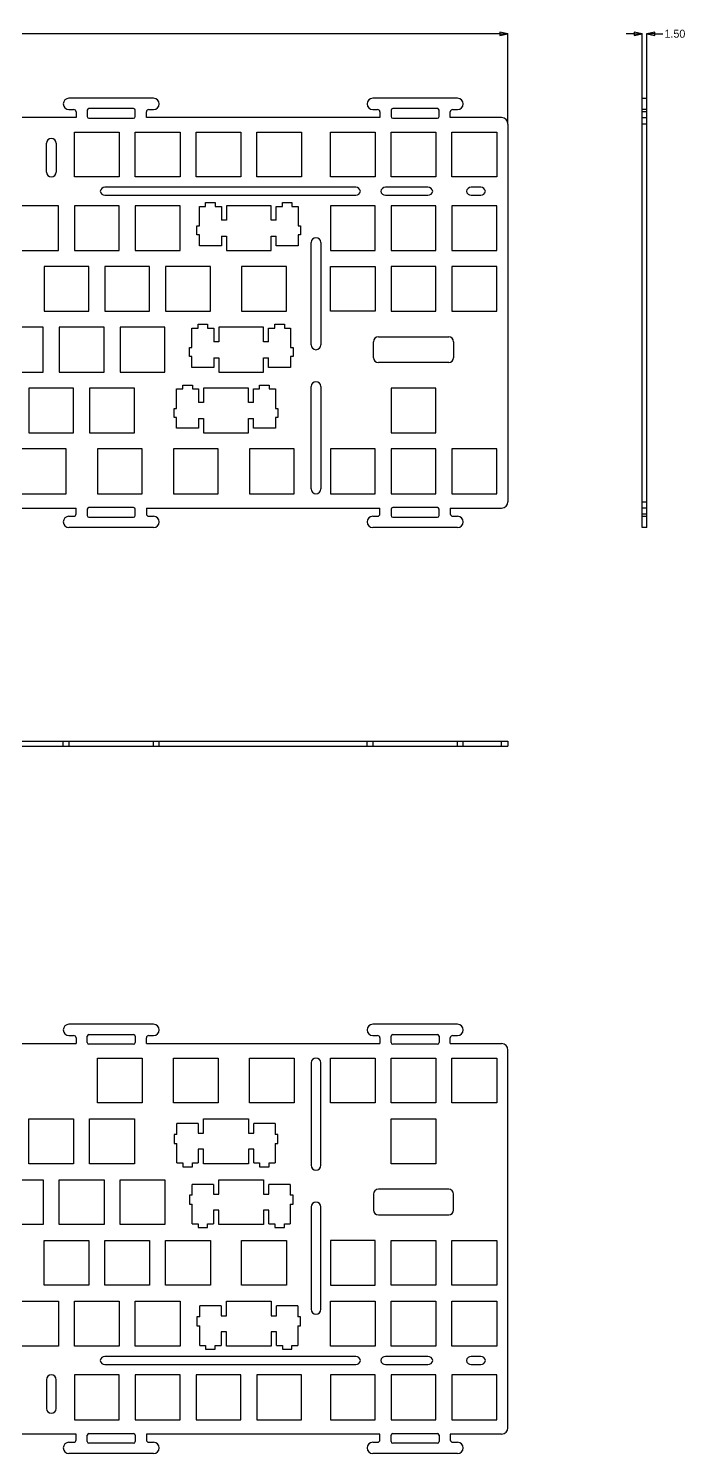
# Model space of a CAD drawing. Header units: millimetres. Extents: x -75 to 374, y -232 to 213.
# Drawn here: x 168.7 to 374.1, y -231.8 to 213.4 of the extents above; entities that cross this region are included whole.
import ezdxf

# ---------------------------------------------------------------- set-up
doc = ezdxf.new("R2010")
doc.units = ezdxf.units.MM
doc.header["$LTSCALE"] = 16.335
doc.header["$PDMODE"] = 3
doc.header["$PDSIZE"] = 0.3125
doc.layers.get('0').update_dxf_attribs({"linetype": 'CONTINUOUS'})
doc.layers.get('Defpoints').update_dxf_attribs({"linetype": 'CONTINUOUS'})
doc.dimstyles.get("Standard").update_dxf_attribs({"dimtxt": 2.5, "dimasz": 2.5, "dimexe": 0.125, "dimexo": 0.0625, "dimtad": 1, "dimdsep": 46, "dimtxsty": 'Standard', "dimblk": 'CLOSED', "dimblk1": 'CLOSED', "dimblk2": 'CLOSED', "dimcen": 0.09, "dimazin": 2, "dimtp": 0.01, "dimtm": 0.01, "dimtfac": 1, "dimtofl": 0, "dimtmove": 0, "dimatfit": 3, "dimldrblk": 'CLOSED', "dimfxl": 1, "dimtolj": 1, "dimarcsym": 0})

# ---------------------------------------------------------------- blocks, each defined once
blk = doc.blocks.new('_CLOSED')
at = {"color": 0, "linetype": 'ByBlock'}
for p, q in [((0, 0), (-1, 0.2)), ((-1, 0.2), (-1, -0.2)), ((-1, -0.2), (0, 0)), ((-1, 0), (0, 0))]:
    blk.add_line(p, q, dxfattribs=at)
blk = doc.blocks.new('*D1')
at = {"color": 0, "lineweight": -2}
for p, q in [((-29.42, 183.64), (-29.42, 211.92)), ((-26.92, 211.79), (138.13, 211.79)), ((316.08, 211.79), (151.04, 211.79)), ((318.58, 183.64), (318.58, 211.92))]:
    blk.add_line(p, q, dxfattribs=at)
at = {"layer": 'Defpoints', "color": 0}
for p in [(318.58, 211.79), (-29.42, 183.58), (318.58, 183.58)]:
    blk.add_point(p, dxfattribs=at)
at = {"color": 0, "lineweight": -2, "xscale": 2.5, "yscale": 2.5, "zscale": 2.5, "rotation": 180}
blk.add_blockref('_CLOSED', (-29.42, 211.79), dxfattribs=at)
at = {"color": 0, "lineweight": -2, "xscale": 2.5, "yscale": 2.5, "zscale": 2.5}
blk.add_blockref('_CLOSED', (318.58, 211.79), dxfattribs=at)
at = {"color": 0, "insert": (144.58, 211.79), "char_height": 2.5, "attachment_point": 5}
blk.add_mtext('\\A1;348.00', dxfattribs=at)
blk = doc.blocks.new('*D3')
at = {"color": 0, "lineweight": -2}
for p, q in [((358.04, 211.79), (355.54, 211.79)), ((360.54, 191.69), (360.54, 211.92)), ((362.04, 191.69), (362.04, 211.92)), ((364.54, 211.79), (367.04, 211.79))]:
    blk.add_line(p, q, dxfattribs=at)
at = {"layer": 'Defpoints', "color": 0}
for p in [(362.04, 211.79), (360.54, 191.63), (362.04, 191.63)]:
    blk.add_point(p, dxfattribs=at)
at = {"color": 0, "lineweight": -2, "xscale": 2.5, "yscale": 2.5, "zscale": 2.5}
blk.add_blockref('_CLOSED', (360.54, 211.79), dxfattribs=at)
at = {"color": 0, "lineweight": -2, "xscale": 2.5, "yscale": 2.5, "zscale": 2.5, "rotation": 180}
blk.add_blockref('_CLOSED', (362.04, 211.79), dxfattribs=at)
at = {"color": 0, "insert": (370.79, 211.79), "char_height": 2.5, "attachment_point": 5}
blk.add_mtext('\\A1;1.50', dxfattribs=at)

msp = doc.modelspace()

# ---------------------------------------------------------------- linework, layer by layer
at = {"color": 7, "linetype": 'Continuous'}
for p, q in [((207.834, 191.628), (181.334, 191.628)), ((302.834, 191.628), (276.334, 191.628)), ((360.542, 57.528), (360.542, 191.628)), ((360.542, 191.628), (362.042, 191.628)), ((362.042, 57.528), (362.042, 191.628)), ((181.334, 188.128), (182.834, 188.128)), ((183.584, 187.378), (183.584, 185.578)), ((187.084, 187.928), (187.084, 185.928)), ((201.584, 188.428), (187.584, 188.428)), ((202.084, 185.928), (202.084, 187.928)), ((205.584, 185.578), (205.584, 187.378)), ((206.334, 188.128), (207.834, 188.128)), ((276.334, 188.128), (277.834, 188.128)), ((278.584, 187.378), (278.584, 185.578)), ((282.084, 187.928), (282.084, 185.928)), ((296.584, 188.428), (282.584, 188.428)), ((297.084, 185.928), (297.084, 187.928)), ((300.584, 185.578), (300.584, 187.378)), ((301.334, 188.128), (302.834, 188.128)), ((362.042, 188.128), (360.542, 188.128)), ((362.042, 187.378), (360.542, 187.378)), ((183.584, 185.578), (110.584, 185.578)), ((187.584, 185.428), (201.584, 185.428)), ((278.584, 185.578), (205.584, 185.578)), ((282.584, 185.428), (296.584, 185.428)), ((316.584, 185.578), (300.584, 185.578)), ((318.584, 183.578), (318.584, 65.578)), ((360.542, 185.578), (362.042, 185.578)), ((362.042, 183.578), (360.542, 183.578)), ((183.084, 167.078), (183.084, 181.078)), ((183.084, 181.078), (197.084, 181.078)), ((197.084, 181.078), (197.084, 167.078)), ((202.084, 167.078), (202.084, 181.078)), ((202.084, 181.078), (216.084, 181.078)), ((216.084, 181.078), (216.084, 167.078)), ((221.084, 181.078), (235.084, 181.078)), ((221.084, 167.078), (221.084, 181.078)), ((235.084, 181.078), (235.084, 167.078)), ((240.084, 181.078), (254.084, 181.078)), ((240.084, 167.078), (240.084, 181.078)), ((254.084, 181.078), (254.084, 167.078)), ((263.084, 181.078), (277.084, 181.078)), ((263.084, 167.078), (263.084, 181.078)), ((277.084, 181.078), (277.084, 167.078)), ((282.084, 181.078), (296.084, 181.078)), ((282.084, 167.078), (282.084, 181.078)), ((296.084, 181.078), (296.084, 167.078)), ((301.084, 181.078), (315.084, 181.078)), ((301.084, 167.078), (301.084, 181.078)), ((315.084, 181.078), (315.084, 167.078)), ((174.334, 168.578), (174.334, 177.578)), ((177.334, 177.578), (177.334, 168.578)), ((197.084, 167.078), (183.084, 167.078)), ((216.084, 167.078), (202.084, 167.078)), ((235.084, 167.078), (221.084, 167.078)), ((254.084, 167.078), (240.084, 167.078)), ((277.084, 167.078), (263.084, 167.078)), ((296.084, 167.078), (282.084, 167.078)), ((315.084, 167.078), (301.084, 167.078)), ((178.084, 158.078), (164.084, 158.078)), ((178.084, 144.078), (178.084, 158.078)), ((183.084, 158.078), (183.084, 144.078)), ((197.084, 158.078), (183.084, 158.078)), ((197.084, 144.078), (197.084, 158.078)), ((216.084, 158.078), (202.084, 158.078)), ((202.084, 158.078), (202.084, 144.078)), ((216.084, 144.078), (216.084, 158.078)), ((222.159, 157.838), (224.084, 157.838)), ((222.159, 151.738), (222.159, 157.838)), ((224.084, 159.038), (227.084, 159.038)), ((224.084, 157.838), (224.084, 159.038)), ((227.084, 159.038), (227.084, 157.838)), ((227.084, 157.838), (229.009, 157.838)), ((229.009, 157.838), (229.009, 153.578)), ((244.584, 158.078), (230.584, 158.078)), ((230.584, 158.078), (230.584, 153.578)), ((244.584, 153.578), (244.584, 158.078)), ((246.159, 157.838), (248.084, 157.838)), ((246.159, 153.578), (246.159, 157.838)), ((248.084, 159.038), (251.084, 159.038)), ((248.084, 157.838), (248.084, 159.038)), ((251.084, 159.038), (251.084, 157.838)), ((251.084, 157.838), (253.009, 157.838)), ((253.009, 157.838), (253.009, 151.738)), ((277.084, 158.078), (263.084, 158.078)), ((263.084, 158.078), (263.084, 144.078)), ((277.084, 144.078), (277.084, 158.078)), ((296.084, 158.078), (282.084, 158.078)), ((282.084, 158.078), (282.084, 144.078)), ((296.084, 144.078), (296.084, 158.078)), ((315.084, 158.078), (301.084, 158.078)), ((301.084, 158.078), (301.084, 144.078)), ((315.084, 144.078), (315.084, 158.078)), ((221.384, 151.738), (222.159, 151.738)), ((221.384, 148.938), (221.384, 151.738)), ((230.584, 153.578), (229.009, 153.578)), ((246.159, 153.578), (244.584, 153.578)), ((253.009, 151.738), (253.784, 151.738)), ((253.784, 151.738), (253.784, 148.938)), ((222.159, 148.938), (221.384, 148.938)), ((222.159, 145.538), (222.159, 148.938)), ((229.009, 148.578), (230.584, 148.578)), ((229.009, 148.578), (229.009, 145.538)), ((230.584, 148.578), (230.584, 144.078)), ((244.584, 148.578), (246.159, 148.578)), ((244.584, 144.078), (244.584, 148.578)), ((246.159, 145.538), (246.159, 148.578)), ((253.784, 148.938), (253.009, 148.938)), ((253.009, 148.938), (253.009, 145.538)), ((164.084, 144.078), (178.084, 144.078)), ((183.084, 144.078), (197.084, 144.078)), ((202.084, 144.078), (216.084, 144.078)), ((229.009, 145.538), (222.159, 145.538)), ((230.584, 144.078), (244.584, 144.078)), ((253.009, 145.538), (246.159, 145.538)), ((257.084, 114.578), (257.084, 146.578)), ((260.084, 146.578), (260.084, 114.578)), ((263.084, 144.078), (277.084, 144.078)), ((282.084, 144.078), (296.084, 144.078)), ((301.084, 144.078), (315.084, 144.078)), ((187.584, 139.078), (173.584, 139.078)), ((173.584, 139.078), (173.584, 125.078)), ((187.584, 125.078), (187.584, 139.078)), ((206.584, 139.078), (192.584, 139.078)), ((192.584, 139.078), (192.584, 125.078)), ((206.584, 125.078), (206.584, 139.078)), ((225.584, 139.078), (211.584, 139.078)), ((211.584, 139.078), (211.584, 125.078)), ((225.584, 125.078), (225.584, 139.078)), ((249.334, 139.078), (235.334, 139.078)), ((235.334, 139.078), (235.334, 125.078)), ((249.334, 125.078), (249.334, 139.078)), ((263.084, 139.078), (277.084, 139.078)), ((263.084, 125.078), (263.084, 139.078)), ((277.084, 139.078), (277.084, 125.078)), ((296.084, 139.078), (282.084, 139.078)), ((282.084, 139.078), (282.084, 125.078)), ((296.084, 125.078), (296.084, 139.078)), ((315.084, 139.078), (301.084, 139.078)), ((301.084, 139.078), (301.084, 125.078)), ((315.084, 125.078), (315.084, 139.078)), ((173.584, 125.078), (187.584, 125.078)), ((192.584, 125.078), (206.584, 125.078)), ((211.584, 125.078), (225.584, 125.078)), ((235.334, 125.078), (249.334, 125.078)), ((277.084, 125.078), (263.084, 125.078)), ((282.084, 125.078), (296.084, 125.078)), ((301.084, 125.078), (315.084, 125.078)), ((221.704, 121.038), (224.704, 121.038)), ((221.704, 119.838), (221.704, 121.038)), ((224.704, 121.038), (224.704, 119.838)), ((245.704, 121.038), (248.704, 121.038)), ((245.704, 119.838), (245.704, 121.038)), ((248.704, 121.038), (248.704, 119.838)), ((173.334, 120.078), (159.334, 120.078)), ((173.334, 106.078), (173.334, 120.078)), ((192.334, 120.078), (178.334, 120.078)), ((178.334, 120.078), (178.334, 106.078)), ((192.334, 106.078), (192.334, 120.078)), ((211.334, 120.078), (197.334, 120.078)), ((197.334, 120.078), (197.334, 106.078)), ((211.334, 106.078), (211.334, 120.078)), ((219.779, 119.838), (221.704, 119.838)), ((219.779, 113.738), (219.779, 119.838)), ((224.704, 119.838), (226.629, 119.838)), ((226.629, 119.838), (226.629, 115.578)), ((242.204, 120.078), (228.204, 120.078)), ((228.204, 120.078), (228.204, 115.578)), ((242.204, 115.578), (242.204, 120.078)), ((243.779, 119.838), (245.704, 119.838)), ((243.779, 115.578), (243.779, 119.838)), ((248.704, 119.838), (250.629, 119.838)), ((250.629, 119.838), (250.629, 113.738)), ((278.084, 117.078), (300.084, 117.078)), ((219.004, 113.738), (219.779, 113.738)), ((219.004, 110.938), (219.004, 113.738)), ((228.204, 115.578), (226.629, 115.578)), ((243.779, 115.578), (242.204, 115.578)), ((250.629, 113.738), (251.404, 113.738)), ((251.404, 113.738), (251.404, 110.938)), ((276.584, 110.578), (276.584, 115.578)), ((301.584, 115.578), (301.584, 110.578)), ((219.779, 110.938), (219.004, 110.938)), ((219.779, 107.538), (219.779, 110.938)), ((226.629, 107.538), (219.779, 107.538)), ((226.629, 110.578), (228.204, 110.578)), ((226.629, 110.578), (226.629, 107.538)), ((228.204, 110.578), (228.204, 106.078)), ((242.204, 110.578), (243.779, 110.578)), ((242.204, 106.078), (242.204, 110.578)), ((243.779, 107.538), (243.779, 110.578)), ((250.629, 107.538), (243.779, 107.538)), ((251.404, 110.938), (250.629, 110.938)), ((250.629, 110.938), (250.629, 107.538)), ((300.084, 109.078), (278.084, 109.078)), ((159.334, 106.078), (173.334, 106.078)), ((178.334, 106.078), (192.334, 106.078)), ((197.334, 106.078), (211.334, 106.078)), ((228.204, 106.078), (242.204, 106.078)), ((182.834, 101.078), (168.834, 101.078)), ((168.834, 101.078), (168.834, 87.078)), ((182.834, 87.078), (182.834, 101.078)), ((201.834, 101.078), (187.834, 101.078)), ((187.834, 101.078), (187.834, 87.078)), ((201.834, 87.078), (201.834, 101.078)), ((215.029, 100.838), (216.954, 100.838)), ((215.029, 94.738), (215.029, 100.838)), ((216.954, 102.038), (219.954, 102.038)), ((216.954, 100.838), (216.954, 102.038)), ((219.954, 102.038), (219.954, 100.838)), ((219.954, 100.838), (221.879, 100.838)), ((221.879, 100.838), (221.879, 96.578)), ((237.454, 101.078), (223.454, 101.078)), ((223.454, 101.078), (223.454, 96.578)), ((237.454, 96.578), (237.454, 101.078)), ((239.029, 100.838), (240.954, 100.838)), ((239.029, 96.578), (239.029, 100.838)), ((240.954, 102.038), (243.954, 102.038)), ((240.954, 100.838), (240.954, 102.038)), ((243.954, 102.038), (243.954, 100.838)), ((243.954, 100.838), (245.879, 100.838)), ((245.879, 100.838), (245.879, 94.738)), ((257.084, 69.578), (257.084, 101.578)), ((260.084, 101.578), (260.084, 69.578)), ((296.084, 101.078), (282.084, 101.078)), ((282.084, 101.078), (282.084, 87.078)), ((296.084, 87.078), (296.084, 101.078)), ((214.254, 94.738), (215.029, 94.738)), ((214.254, 91.938), (214.254, 94.738)), ((223.454, 96.578), (221.879, 96.578)), ((239.029, 96.578), (237.454, 96.578)), ((245.879, 94.738), (246.654, 94.738)), ((246.654, 94.738), (246.654, 91.938)), ((215.029, 91.938), (214.254, 91.938)), ((215.029, 88.538), (215.029, 91.938)), ((221.879, 91.578), (223.454, 91.578)), ((221.879, 91.578), (221.879, 88.538)), ((223.454, 91.578), (223.454, 87.078)), ((237.454, 91.578), (239.029, 91.578)), ((237.454, 87.078), (237.454, 91.578)), ((239.029, 88.538), (239.029, 91.578)), ((246.654, 91.938), (245.879, 91.938)), ((245.879, 91.938), (245.879, 88.538)), ((168.834, 87.078), (182.834, 87.078)), ((187.834, 87.078), (201.834, 87.078)), ((221.879, 88.538), (215.029, 88.538)), ((223.454, 87.078), (237.454, 87.078)), ((245.879, 88.538), (239.029, 88.538)), ((282.084, 87.078), (296.084, 87.078)), ((180.534, 82.078), (166.534, 82.078)), ((180.534, 68.078), (180.534, 82.078)), ((204.284, 82.078), (190.284, 82.078)), ((190.284, 82.078), (190.284, 68.078)), ((204.284, 68.078), (204.284, 82.078)), ((228.034, 82.078), (214.034, 82.078)), ((214.034, 82.078), (214.034, 68.078)), ((228.034, 68.078), (228.034, 82.078)), ((251.784, 82.078), (237.784, 82.078)), ((237.784, 82.078), (237.784, 68.078)), ((251.784, 68.078), (251.784, 82.078)), ((277.084, 82.078), (263.084, 82.078)), ((263.084, 82.078), (263.084, 68.078)), ((277.084, 68.078), (277.084, 82.078)), ((296.084, 82.078), (282.084, 82.078)), ((282.084, 82.078), (282.084, 68.078)), ((296.084, 68.078), (296.084, 82.078)), ((315.084, 82.078), (301.084, 82.078)), ((301.084, 82.078), (301.084, 68.078)), ((315.084, 68.078), (315.084, 82.078)), ((166.534, 68.078), (180.534, 68.078)), ((190.284, 68.078), (204.284, 68.078)), ((214.034, 68.078), (228.034, 68.078)), ((237.784, 68.078), (251.784, 68.078)), ((263.084, 68.078), (277.084, 68.078)), ((282.084, 68.078), (296.084, 68.078)), ((301.084, 68.078), (315.084, 68.078)), ((110.584, 63.578), (183.584, 63.578)), ((183.584, 61.778), (183.584, 63.578)), ((187.084, 63.228), (187.084, 61.228)), ((201.584, 63.728), (187.584, 63.728)), ((202.084, 61.228), (202.084, 63.228)), ((205.584, 63.578), (278.584, 63.578)), ((205.584, 63.578), (205.584, 61.778)), ((278.584, 61.778), (278.584, 63.578)), ((282.084, 63.228), (282.084, 61.228)), ((296.584, 63.728), (282.584, 63.728)), ((297.084, 61.228), (297.084, 63.228)), ((300.584, 63.578), (316.584, 63.578)), ((300.584, 63.578), (300.584, 61.778)), ((360.542, 65.578), (362.042, 65.578)), ((362.042, 63.578), (360.542, 63.578)), ((181.334, 61.028), (182.834, 61.028)), ((187.584, 60.728), (201.584, 60.728)), ((206.334, 61.028), (207.834, 61.028)), ((276.334, 61.028), (277.834, 61.028)), ((282.584, 60.728), (296.584, 60.728)), ((301.334, 61.028), (302.834, 61.028)), ((360.542, 61.778), (362.042, 61.778)), ((360.542, 61.028), (362.042, 61.028)), ((207.834, 57.528), (181.334, 57.528)), ((302.834, 57.528), (276.334, 57.528)), ((362.042, 57.528), (360.542, 57.528)), ((-29.416, -9.258), (318.584, -9.258)), ((-29.416, -10.758), (318.584, -10.758)), ((179.584, -10.758), (179.584, -9.258)), ((181.334, -9.258), (181.334, -10.758)), ((207.834, -10.758), (207.834, -9.258)), ((209.584, -10.758), (209.584, -9.258)), ((274.584, -10.758), (274.584, -9.258)), ((276.334, -9.258), (276.334, -10.758)), ((302.834, -10.758), (302.834, -9.258)), ((304.584, -10.758), (304.584, -9.258)), ((316.584, -10.758), (316.584, -9.258)), ((318.584, -9.258), (318.584, -10.758)), ((207.834, -97.688), (181.334, -97.688)), ((302.834, -97.688), (276.334, -97.688)), ((181.334, -101.188), (182.834, -101.188)), ((183.584, -101.938), (183.584, -103.738)), ((187.084, -103.388), (187.084, -101.388)), ((187.584, -100.888), (201.584, -100.888)), ((202.084, -101.388), (202.084, -103.388)), ((205.584, -103.738), (205.584, -101.938)), ((206.334, -101.188), (207.834, -101.188)), ((276.334, -101.188), (277.834, -101.188)), ((278.584, -101.938), (278.584, -103.738)), ((282.084, -103.388), (282.084, -101.388)), ((282.584, -100.888), (296.584, -100.888)), ((297.084, -101.388), (297.084, -103.388)), ((300.584, -103.738), (300.584, -101.938)), ((301.334, -101.188), (302.834, -101.188)), ((110.584, -103.738), (183.584, -103.738)), ((201.584, -103.888), (187.584, -103.888)), ((205.584, -103.738), (278.584, -103.738)), ((296.584, -103.888), (282.584, -103.888)), ((300.584, -103.738), (316.584, -103.738)), ((318.584, -223.738), (318.584, -105.738)), ((190.284, -122.238), (190.284, -108.238)), ((190.284, -108.238), (204.284, -108.238)), ((204.284, -108.238), (204.284, -122.238)), ((214.034, -108.238), (228.034, -108.238)), ((214.034, -122.238), (214.034, -108.238)), ((228.034, -108.238), (228.034, -122.238)), ((237.784, -108.238), (251.784, -108.238)), ((237.784, -122.238), (237.784, -108.238)), ((251.784, -108.238), (251.784, -122.238)), ((257.084, -109.738), (257.084, -141.738)), ((260.084, -141.738), (260.084, -109.738)), ((263.084, -108.238), (277.084, -108.238)), ((263.084, -122.238), (263.084, -108.238)), ((277.084, -108.238), (277.084, -122.238)), ((282.084, -108.238), (296.084, -108.238)), ((282.084, -122.238), (282.084, -108.238)), ((296.084, -108.238), (296.084, -122.238)), ((301.084, -108.238), (315.084, -108.238)), ((301.084, -122.238), (301.084, -108.238)), ((315.084, -108.238), (315.084, -122.238)), ((204.284, -122.238), (190.284, -122.238)), ((228.034, -122.238), (214.034, -122.238)), ((251.784, -122.238), (237.784, -122.238)), ((277.084, -122.238), (263.084, -122.238)), ((296.084, -122.238), (282.084, -122.238)), ((315.084, -122.238), (301.084, -122.238)), ((168.834, -141.238), (168.834, -127.238)), ((168.834, -127.238), (182.834, -127.238)), ((182.834, -127.238), (182.834, -141.238)), ((187.834, -127.238), (201.834, -127.238)), ((187.834, -141.238), (187.834, -127.238)), ((201.834, -127.238), (201.834, -141.238)), ((215.029, -128.698), (215.029, -132.098)), ((221.779, -128.698), (215.129, -128.698)), ((221.879, -131.738), (221.879, -128.698)), ((223.454, -127.238), (237.454, -127.238)), ((223.454, -131.738), (223.454, -127.238)), ((237.454, -127.238), (237.454, -131.738)), ((239.029, -128.698), (239.029, -131.738)), ((245.779, -128.698), (239.129, -128.698)), ((245.879, -132.098), (245.879, -128.698)), ((282.084, -127.238), (296.084, -127.238)), ((282.084, -141.238), (282.084, -127.238)), ((296.084, -127.238), (296.084, -141.238)), ((215.129, -132.098), (214.254, -132.098)), ((214.254, -132.098), (214.254, -134.898)), ((221.779, -131.738), (223.454, -131.738)), ((237.454, -131.738), (239.129, -131.738)), ((246.654, -132.098), (245.779, -132.098)), ((246.654, -134.898), (246.654, -132.098)), ((214.254, -134.898), (215.129, -134.898)), ((215.029, -134.898), (215.029, -140.998)), ((223.454, -136.738), (221.779, -136.738)), ((221.879, -140.998), (221.879, -136.738)), ((223.454, -141.238), (223.454, -136.738)), ((239.129, -136.738), (237.454, -136.738)), ((237.454, -136.738), (237.454, -141.238)), ((239.029, -136.738), (239.029, -140.998)), ((245.779, -134.898), (246.654, -134.898)), ((245.879, -140.998), (245.879, -134.898)), ((182.834, -141.238), (168.834, -141.238)), ((201.834, -141.238), (187.834, -141.238)), ((215.129, -140.998), (216.954, -140.998)), ((216.954, -140.998), (216.954, -142.198)), ((216.954, -142.198), (219.954, -142.198)), ((219.954, -140.998), (221.779, -140.998)), ((219.954, -142.198), (219.954, -140.998)), ((237.454, -141.238), (223.454, -141.238)), ((239.129, -140.998), (240.954, -140.998)), ((240.954, -140.998), (240.954, -142.198)), ((240.954, -142.198), (243.954, -142.198)), ((243.954, -140.998), (245.779, -140.998)), ((243.954, -142.198), (243.954, -140.998)), ((296.084, -141.238), (282.084, -141.238)), ((159.334, -146.238), (173.334, -146.238)), ((173.334, -146.238), (173.334, -160.238)), ((178.334, -146.238), (192.334, -146.238)), ((178.334, -160.238), (178.334, -146.238)), ((192.334, -146.238), (192.334, -160.238)), ((197.334, -146.238), (211.334, -146.238)), ((197.334, -160.238), (197.334, -146.238)), ((211.334, -146.238), (211.334, -160.238)), ((228.204, -146.238), (242.204, -146.238)), ((228.204, -150.738), (228.204, -146.238)), ((242.204, -146.238), (242.204, -150.738)), ((219.879, -151.098), (219.004, -151.098)), ((219.004, -151.098), (219.004, -153.898)), ((219.779, -147.698), (219.779, -151.098)), ((226.529, -147.698), (219.879, -147.698)), ((226.529, -150.738), (228.204, -150.738)), ((226.629, -150.738), (226.629, -147.698)), ((242.204, -150.738), (243.879, -150.738)), ((243.779, -147.698), (243.779, -150.738)), ((250.529, -147.698), (243.879, -147.698)), ((251.404, -151.098), (250.529, -151.098)), ((250.629, -151.098), (250.629, -147.698)), ((251.404, -153.898), (251.404, -151.098)), ((276.584, -150.738), (276.584, -155.738)), ((300.084, -149.238), (278.084, -149.238)), ((301.584, -155.738), (301.584, -150.738)), ((219.004, -153.898), (219.879, -153.898)), ((219.779, -153.898), (219.779, -159.998)), ((228.204, -155.738), (226.529, -155.738)), ((226.629, -159.998), (226.629, -155.738)), ((228.204, -160.238), (228.204, -155.738)), ((243.879, -155.738), (242.204, -155.738)), ((242.204, -155.738), (242.204, -160.238)), ((243.779, -155.738), (243.779, -159.998)), ((250.529, -153.898), (251.404, -153.898)), ((250.629, -159.998), (250.629, -153.898)), ((257.084, -154.738), (257.084, -186.738)), ((260.084, -186.738), (260.084, -154.738)), ((173.334, -160.238), (159.334, -160.238)), ((192.334, -160.238), (178.334, -160.238)), ((211.334, -160.238), (197.334, -160.238)), ((219.879, -159.998), (221.704, -159.998)), ((221.704, -159.998), (221.704, -161.198)), ((224.704, -159.998), (226.529, -159.998)), ((224.704, -161.198), (224.704, -159.998)), ((242.204, -160.238), (228.204, -160.238)), ((243.879, -159.998), (245.704, -159.998)), ((245.704, -159.998), (245.704, -161.198)), ((248.704, -159.998), (250.529, -159.998)), ((248.704, -161.198), (248.704, -159.998)), ((278.084, -157.238), (300.084, -157.238)), ((221.704, -161.198), (224.704, -161.198)), ((245.704, -161.198), (248.704, -161.198)), ((173.584, -165.238), (187.584, -165.238)), ((173.584, -179.238), (173.584, -165.238)), ((187.584, -165.238), (187.584, -179.238)), ((192.584, -165.238), (206.584, -165.238)), ((192.584, -179.238), (192.584, -165.238)), ((206.584, -165.238), (206.584, -179.238)), ((211.584, -165.238), (225.584, -165.238)), ((211.584, -179.238), (211.584, -165.238)), ((225.584, -165.238), (225.584, -179.238)), ((235.334, -165.238), (249.334, -165.238)), ((235.334, -179.238), (235.334, -165.238)), ((249.334, -165.238), (249.334, -179.238)), ((277.084, -165.238), (263.084, -165.238)), ((263.084, -165.238), (263.084, -179.238)), ((277.084, -179.238), (277.084, -165.238)), ((282.084, -165.238), (296.084, -165.238)), ((282.084, -179.238), (282.084, -165.238)), ((296.084, -165.238), (296.084, -179.238)), ((301.084, -165.238), (315.084, -165.238)), ((301.084, -179.238), (301.084, -165.238)), ((315.084, -165.238), (315.084, -179.238)), ((187.584, -179.238), (173.584, -179.238)), ((206.584, -179.238), (192.584, -179.238)), ((225.584, -179.238), (211.584, -179.238)), ((249.334, -179.238), (235.334, -179.238)), ((263.084, -179.238), (277.084, -179.238)), ((296.084, -179.238), (282.084, -179.238)), ((315.084, -179.238), (301.084, -179.238)), ((164.084, -184.238), (178.084, -184.238)), ((178.084, -184.238), (178.084, -198.238)), ((183.084, -184.238), (197.084, -184.238)), ((183.084, -198.238), (183.084, -184.238)), ((197.084, -184.238), (197.084, -198.238)), ((202.084, -184.238), (216.084, -184.238)), ((202.084, -198.238), (202.084, -184.238)), ((216.084, -184.238), (216.084, -198.238)), ((222.159, -185.698), (222.159, -189.098)), ((228.909, -185.698), (222.259, -185.698)), ((229.009, -188.738), (229.009, -185.698)), ((230.584, -184.238), (244.584, -184.238)), ((230.584, -188.738), (230.584, -184.238)), ((244.584, -184.238), (244.584, -188.738)), ((246.159, -185.698), (246.159, -188.738)), ((252.909, -185.698), (246.259, -185.698)), ((253.009, -189.098), (253.009, -185.698)), ((263.084, -184.238), (277.084, -184.238)), ((263.084, -198.238), (263.084, -184.238)), ((277.084, -184.238), (277.084, -198.238)), ((282.084, -184.238), (296.084, -184.238)), ((282.084, -198.238), (282.084, -184.238)), ((296.084, -184.238), (296.084, -198.238)), ((301.084, -184.238), (315.084, -184.238)), ((301.084, -198.238), (301.084, -184.238)), ((315.084, -184.238), (315.084, -198.238)), ((222.259, -189.098), (221.384, -189.098)), ((221.384, -189.098), (221.384, -191.898)), ((228.909, -188.738), (230.584, -188.738)), ((244.584, -188.738), (246.259, -188.738)), ((253.784, -189.098), (252.909, -189.098)), ((253.784, -191.898), (253.784, -189.098)), ((221.384, -191.898), (222.259, -191.898)), ((222.159, -191.898), (222.159, -197.998)), ((230.584, -193.738), (228.909, -193.738)), ((229.009, -197.998), (229.009, -193.738)), ((230.584, -198.238), (230.584, -193.738)), ((246.259, -193.738), (244.584, -193.738)), ((244.584, -193.738), (244.584, -198.238)), ((246.159, -193.738), (246.159, -197.998)), ((252.909, -191.898), (253.784, -191.898)), ((253.009, -197.998), (253.009, -191.898)), ((178.084, -198.238), (164.084, -198.238)), ((197.084, -198.238), (183.084, -198.238)), ((216.084, -198.238), (202.084, -198.238)), ((222.259, -197.998), (224.084, -197.998)), ((224.084, -197.998), (224.084, -199.198)), ((224.084, -199.198), (227.084, -199.198)), ((227.084, -197.998), (228.909, -197.998)), ((227.084, -199.198), (227.084, -197.998)), ((244.584, -198.238), (230.584, -198.238)), ((246.259, -197.998), (248.084, -197.998)), ((248.084, -197.998), (248.084, -199.198)), ((248.084, -199.198), (251.084, -199.198)), ((251.084, -197.998), (252.909, -197.998)), ((251.084, -199.198), (251.084, -197.998)), ((277.084, -198.238), (263.084, -198.238)), ((296.084, -198.238), (282.084, -198.238)), ((315.084, -198.238), (301.084, -198.238)), ((174.334, -208.738), (174.334, -217.738)), ((177.334, -217.738), (177.334, -208.738)), ((197.084, -207.238), (183.084, -207.238)), ((183.084, -207.238), (183.084, -221.238)), ((197.084, -221.238), (197.084, -207.238)), ((216.084, -207.238), (202.084, -207.238)), ((202.084, -207.238), (202.084, -221.238)), ((216.084, -221.238), (216.084, -207.238)), ((235.084, -207.238), (221.084, -207.238)), ((221.084, -207.238), (221.084, -221.238)), ((235.084, -221.238), (235.084, -207.238)), ((254.084, -207.238), (240.084, -207.238)), ((240.084, -207.238), (240.084, -221.238)), ((254.084, -221.238), (254.084, -207.238)), ((277.084, -207.238), (263.084, -207.238)), ((263.084, -207.238), (263.084, -221.238)), ((277.084, -221.238), (277.084, -207.238)), ((296.084, -207.238), (282.084, -207.238)), ((282.084, -207.238), (282.084, -221.238)), ((296.084, -221.238), (296.084, -207.238)), ((315.084, -207.238), (301.084, -207.238)), ((301.084, -207.238), (301.084, -221.238)), ((315.084, -221.238), (315.084, -207.238)), ((183.084, -221.238), (197.084, -221.238)), ((202.084, -221.238), (216.084, -221.238)), ((221.084, -221.238), (235.084, -221.238)), ((240.084, -221.238), (254.084, -221.238)), ((263.084, -221.238), (277.084, -221.238)), ((282.084, -221.238), (296.084, -221.238)), ((301.084, -221.238), (315.084, -221.238)), ((183.584, -225.738), (110.584, -225.738)), ((183.584, -227.538), (183.584, -225.738)), ((187.084, -228.088), (187.084, -226.088)), ((187.584, -225.588), (201.584, -225.588)), ((202.084, -226.088), (202.084, -228.088)), ((278.584, -225.738), (205.584, -225.738)), ((205.584, -225.738), (205.584, -227.538)), ((278.584, -227.538), (278.584, -225.738)), ((282.084, -228.088), (282.084, -226.088)), ((282.584, -225.588), (296.584, -225.588)), ((297.084, -226.088), (297.084, -228.088)), ((316.584, -225.738), (300.584, -225.738)), ((300.584, -225.738), (300.584, -227.538)), ((181.334, -228.288), (182.834, -228.288)), ((201.584, -228.588), (187.584, -228.588)), ((206.334, -228.288), (207.834, -228.288)), ((276.334, -228.288), (277.834, -228.288)), ((296.584, -228.588), (282.584, -228.588)), ((301.334, -228.288), (302.834, -228.288)), ((207.834, -231.788), (181.334, -231.788)), ((302.834, -231.788), (276.334, -231.788))]:
    msp.add_line(p, q, dxfattribs=at)
at = {"color": 2, "linetype": 'Continuous'}
for p, q in [((271.005, 163.828), (192.584, 163.828)), ((192.584, 161.328), (271.005, 161.328)), ((293.584, 163.828), (280.31, 163.828)), ((280.31, 161.328), (293.584, 161.328)), ((310.084, 163.828), (307.084, 163.828)), ((307.084, 161.328), (310.084, 161.328)), ((271.005, -201.488), (192.584, -201.488)), ((192.584, -203.988), (271.005, -203.988)), ((293.584, -201.488), (280.31, -201.488)), ((280.31, -203.988), (293.584, -203.988)), ((310.084, -201.488), (307.084, -201.488)), ((307.084, -203.988), (310.084, -203.988))]:
    msp.add_line(p, q, dxfattribs=at)
at = {"color": 7, "linetype": 'Continuous'}
for centre, radius, start, end in [((181.334, 189.878), 1.75, 90, 270), ((207.834, 189.878), 1.75, 270, 90), ((276.334, 189.878), 1.75, 90, 270), ((302.834, 189.878), 1.75, 270, 90), ((182.834, 187.378), 0.75, 0, 90), ((187.584, 187.928), 0.5, 90, 180), ((201.584, 187.928), 0.5, 0, 90), ((206.334, 187.378), 0.75, 90, 180), ((277.834, 187.378), 0.75, 0, 90), ((282.584, 187.928), 0.5, 90, 180), ((296.584, 187.928), 0.5, 0, 90), ((301.334, 187.378), 0.75, 90, 180), ((187.584, 185.928), 0.5, 180, 270), ((201.584, 185.928), 0.5, 270, 360), ((282.584, 185.928), 0.5, 180, 270), ((296.584, 185.928), 0.5, 270, 360), ((316.584, 183.578), 2, 0, 90), ((175.834, 177.578), 1.5, 0, 180), ((175.834, 168.578), 1.5, 180, 360), ((258.584, 146.578), 1.5, 0, 180), ((278.084, 115.578), 1.5, 90, 180), ((300.084, 115.578), 1.5, 0, 90), ((258.584, 114.578), 1.5, 180, 360), ((278.084, 110.578), 1.5, 180, 270), ((300.084, 110.578), 1.5, 270, 360), ((258.584, 101.578), 1.5, 0, 180), ((258.584, 69.578), 1.5, 180, 360), ((187.584, 63.228), 0.5, 90, 180), ((201.584, 63.228), 0.5, 0, 90), ((282.584, 63.228), 0.5, 90, 180), ((296.584, 63.228), 0.5, 0, 90), ((316.584, 65.578), 2, 270, 360), ((181.334, 59.278), 1.75, 90, 270), ((182.834, 61.778), 0.75, 270, 360), ((187.584, 61.228), 0.5, 180, 270), ((201.584, 61.228), 0.5, 270, 360), ((206.334, 61.778), 0.75, 180, 270), ((207.834, 59.278), 1.75, 270, 90), ((276.334, 59.278), 1.75, 90, 270), ((277.834, 61.778), 0.75, 270, 360), ((282.584, 61.228), 0.5, 180, 270), ((296.584, 61.228), 0.5, 270, 360), ((301.334, 61.778), 0.75, 180, 270), ((302.834, 59.278), 1.75, 270, 90), ((181.334, -99.438), 1.75, 90, 270), ((207.834, -99.438), 1.75, 270, 90), ((276.334, -99.438), 1.75, 90, 270), ((302.834, -99.438), 1.75, 270, 90), ((182.834, -101.938), 0.75, 0, 90), ((187.584, -101.388), 0.5, 90, 180), ((201.584, -101.388), 0.5, 0, 90), ((206.334, -101.938), 0.75, 90, 180), ((277.834, -101.938), 0.75, 0, 90), ((282.584, -101.388), 0.5, 90, 180), ((296.584, -101.388), 0.5, 0, 90), ((301.334, -101.938), 0.75, 90, 180), ((187.584, -103.388), 0.5, 180, 270), ((201.584, -103.388), 0.5, 270, 360), ((282.584, -103.388), 0.5, 180, 270), ((296.584, -103.388), 0.5, 270, 360), ((316.584, -105.738), 2, 0, 90), ((258.584, -109.738), 1.5, 0, 180), ((258.584, -141.738), 1.5, 180, 360), ((278.084, -150.738), 1.5, 90, 180), ((300.084, -150.738), 1.5, 0, 90), ((258.584, -154.738), 1.5, 0, 180), ((278.084, -155.738), 1.5, 180, 270), ((300.084, -155.738), 1.5, 270, 360), ((258.584, -186.738), 1.5, 180, 360), ((175.834, -208.738), 1.5, 0, 180), ((175.834, -217.738), 1.5, 180, 360), ((187.584, -226.088), 0.5, 90, 180), ((201.584, -226.088), 0.5, 0, 90), ((282.584, -226.088), 0.5, 90, 180), ((296.584, -226.088), 0.5, 0, 90), ((316.584, -223.738), 2, 270, 360), ((181.334, -230.038), 1.75, 90, 270), ((182.834, -227.538), 0.75, 270, 360), ((187.584, -228.088), 0.5, 180, 270), ((201.584, -228.088), 0.5, 270, 360), ((206.334, -227.538), 0.75, 180, 270), ((207.834, -230.038), 1.75, 270, 90), ((276.334, -230.038), 1.75, 90, 270), ((277.834, -227.538), 0.75, 270, 360), ((282.584, -228.088), 0.5, 180, 270), ((296.584, -228.088), 0.5, 270, 360), ((301.334, -227.538), 0.75, 180, 270), ((302.834, -230.038), 1.75, 270, 90)]:
    msp.add_arc(centre, radius, start, end, dxfattribs=at)
at = {"color": 2, "linetype": 'Continuous'}
for centre, start, end in [((192.584, 162.328), 90, 170.40593), ((192.584, 162.828), 189.59407, 270), ((271.005, 162.328), 9.59407, 90), ((271.005, 162.828), 270, 350.40593), ((280.31, 162.328), 90, 170.40593), ((280.31, 162.828), 189.59407, 270), ((293.584, 162.328), 9.59407, 90), ((293.584, 162.828), 270, 350.40593), ((307.084, 162.328), 90, 170.40593), ((307.084, 162.828), 189.59407, 270), ((310.084, 162.328), 9.59407, 90), ((310.084, 162.828), 270, 350.40593), ((192.584, -202.988), 90, 170.40593), ((192.584, -202.488), 189.59407, 270), ((271.005, -202.988), 9.59407, 90), ((271.005, -202.488), 270, 350.40593), ((280.31, -202.988), 90, 170.40593), ((280.31, -202.488), 189.59407, 270), ((293.584, -202.988), 9.59407, 90), ((293.584, -202.488), 270, 350.40593), ((307.084, -202.988), 90, 170.40593), ((307.084, -202.488), 189.59407, 270), ((310.084, -202.988), 9.59407, 90), ((310.084, -202.488), 270, 350.40593)]:
    msp.add_arc(centre, 1.5, start, end, dxfattribs=at)

# ---------------------------------------------------------------- dimensions: what is measured, and where the dimension line sits
for base, p1, p2, override, picture, middle in [((318.584, 211.793), (-29.416, 183.578), (318.584, 183.578), {"dimtad": 0, "dimtih": 1, "dimtoh": 1, "dimdec": 2, "dimzin": 0, "dimcen": 2.673, "dimadec": 0, "dimazin": 0, "dimtp": 0, "dimtm": 0, "dimtdec": 4, "dimtzin": 0}, '*D1', (144.584, 211.793)), ((362.042, 211.792), (360.542, 191.628), (362.042, 191.628), {"dimtad": 0, "dimtih": 1, "dimtoh": 1, "dimzin": 0, "dimcen": 2.673, "dimadec": 0, "dimazin": 0, "dimtp": 0, "dimtm": 0, "dimtdec": 4, "dimtzin": 0}, '*D3', (370.792, 211.792))]:
    dim = msp.add_linear_dim(base=base, p1=p1, p2=p2, dimstyle='Standard', override=override)
    dim.commit()
    dim.dimension.update_dxf_attribs({"geometry": picture, "text_midpoint": middle})

doc.saveas('drawing.dxf')
